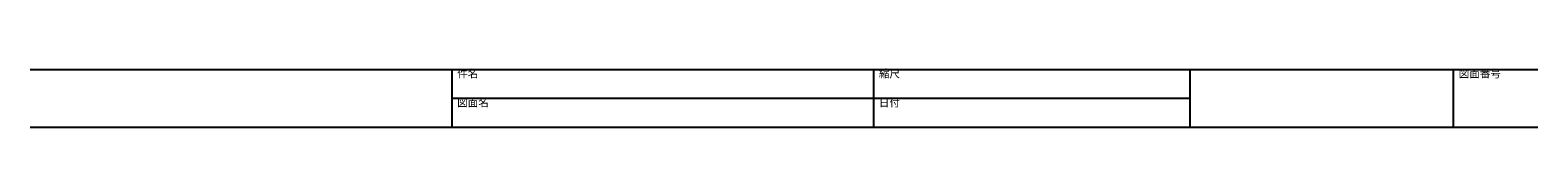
# Model space of a CAD drawing. Units: millimetres, scale not verified. Extents: x -14300 to 14300, y -9700 to -8587.
import ezdxf
from ezdxf.enums import TextEntityAlignment as Align

# ---------------------------------------------------------------- set-up
doc = ezdxf.new("R2010")
doc.units = ezdxf.units.MM
doc.header["$LTSCALE"] = 100
doc.layers.add('0-F', color=134, linetype='Continuous')
doc.styles.add('ＭＳ ゴシック', font='')
doc.styles.get('ＭＳ ゴシック').set_extended_font_data('MS Gothic')

msp = doc.modelspace()

# ---------------------------------------------------------------- linework, layer by layer
at = {"layer": '0-F'}
for p, q in [((-14300, -8600), (14300, -8600)), ((-6300, -8600), (-6300, -9700)), ((1700, -8600), (1700, -9700)), ((7700, -8600), (7700, -9700)), ((12700, -9700), (12700, -8600)), ((-14300, -9700), (14300, -9700))]:
    msp.add_line(p, q, dxfattribs=at)
at = {"layer": '0-F', "color": 2}
msp.add_line((-6300, -9150), (7700, -9150), dxfattribs=at)

# ---------------------------------------------------------------- texts
at = {"layer": '0-F', "color": 4, "style": 'ＭＳ ゴシック'}
for s, p in [('件名', (-6200, -8800)), ('縮尺', (1800, -8800)), ('図面番号', (12800, -8800)), ('図面名', (-6200, -9350)), ('日付', (1800, -9350))]:
    msp.add_text(s, height=146.6, dxfattribs=at).set_placement(p, align=Align.BOTTOM_LEFT)

doc.saveas('drawing.dxf')
